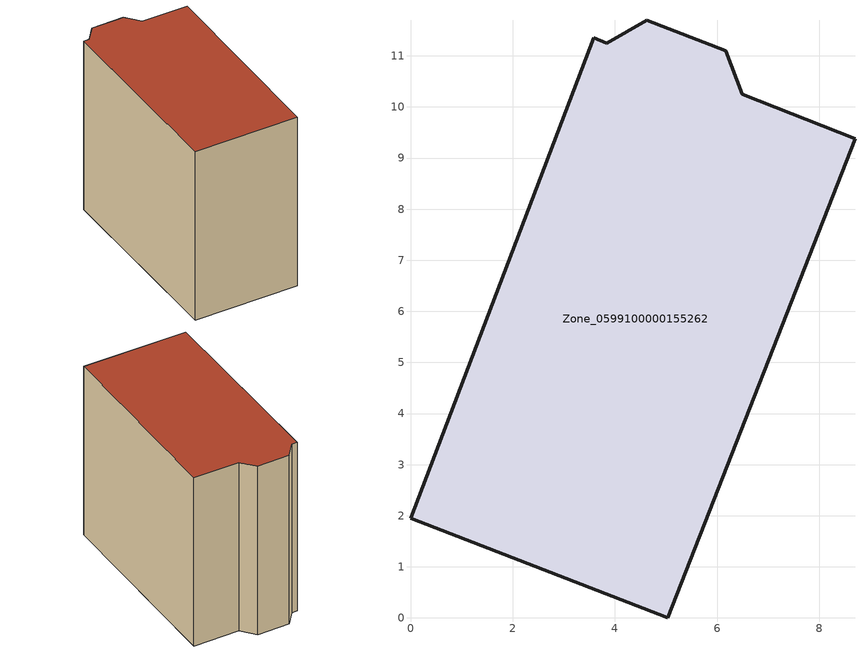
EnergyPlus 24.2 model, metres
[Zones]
Zone_0599100000155262
 floor ground (C_G): 5.03,0 0,1.95 3.59,11.35 3.84,11.25 4.62,11.7 6.17,11.1 6.49,10.25 8.7,9.38 z0
 wall outside (C_F): 0,1.95 5.03,0 8.7,9.38 6.49,10.25 6.17,11.1 4.62,11.7 3.84,11.25 3.59,11.35 0,1.95 z0:9.49
 roof outside (C_R): 6.17,11.1 4.62,11.7 3.84,11.25 3.59,11.35 0,1.95 5.03,0 8.7,9.38 6.49,10.25 z9.49
[BUILDING]
Pand.0599100000155262: North Axis=0; Terrain=City; Loads Convergence Tolerance Value=0.04; Temperature Convergence Tolerance Value=0.4; Solar Distribution=FullExterior; Maximum Number of Warmup Days=25; Minimum Number of Warmup Days=1
[Site:Location]
Rotterdam.The.Hague.AP_ZH_NLD Design_Conditions: Latitude=51.96; Longitude=4.45; Time Zone=1; Elevation=-4.5
[SITE:GROUNDTEMPERATURE:BUILDINGSURFACE]
18, 18, 18, 18, 18, 18, 18, 18, 18, 18, 18, 18
[MATERIAL] Thermal Absorptance=0.9; Solar Absorptance=0.7; Visible Absorptance=0.7
Name | Roughness | Thickness | Conductivity | Density | Specific Heat
G.TI.1946 | MediumSmooth | 0.15 | 1 | 540 | 1210
F.TI.1946 | Rough | 0.3 | 0.857143 | 1920 | 840
R.TI.1946 | MediumRough | 0.2 | 0.1 | 1500 | 1000
[CONSTRUCTION]
C_G: G.TI.1946
C_F: F.TI.1946
C_R: R.TI.1946
[ZONE]
Zone_0599100000155262: Type=1; Multiplier=1; Ceiling Height=Autocalculate; Volume=Autocalculate; Floor Area=autocalculate; Part of Total Floor Area=Yes
[ZONEINFILTRATION:DESIGNFLOWRATE]
Infil_Zone_0599100000155262: Zone or ZoneList or Space or SpaceList=Zone_0599100000155262; Schedule=AlwaysOn; Design Flow Rate Calculation Method=Flow/Area; Flow Rate per Floor Area=0.003; Constant Term Coefficient=1; Temperature Term Coefficient=0; Velocity Term Coefficient=0; Velocity Squared Term Coefficient=0
[HVACTEMPLATE:ZONE:IDEALLOADSAIRSYSTEM]
Zone_0599100000155262: Maximum Heating Supply Air Temperature=50; Minimum Cooling Supply Air Temperature=13; Maximum Heating Supply Air Humidity Ratio=0.0156; Minimum Cooling Supply Air Humidity Ratio=0.0077; Heating Limit=NoLimit; Cooling Limit=NoLimit; Dehumidification Control Type=ConstantSensibleHeatRatio; Cooling Sensible Heat Ratio=0.7; Dehumidification Setpoint=60; Humidification Control Type=None; Humidification Setpoint=30; Outdoor Air Method=None; Outdoor Air Flow Rate per Person=0.00944; Outdoor Air Flow Rate per Zone Floor Area=0; Outdoor Air Flow Rate per Zone=0; Demand Controlled Ventilation Type=None; Outdoor Air Economizer Type=NoEconomizer; Heat Recovery Type=None; Sensible Heat Recovery Effectiveness=0.7; Latent Heat Recovery Effectiveness=0.65
[ZONECONTROL:THERMOSTAT]
ThermostatControl_Zone_0599100000155262: Zone or ZoneList=Zone_0599100000155262; Control Type Schedule=DualSetpointControlType; Control 1=Thermostat_Zone_0599100000155262; Temperature Difference Between Cutout And Setpoint=0
[THERMOSTATSETPOINT:DUALSETPOINT]
Thermostat_Zone_0599100000155262: Heating Setpoint Temperature Schedule=HeatingSetpoint_Zone_0599100000155262; Cooling Setpoint Temperature Schedule=CoolingSetpoint_Zone_0599100000155262
[SCHEDULE:COMPACT]
HeatingSetpoint_Zone_0599100000155262: Through: 12/31, For: AllDays, Until: 24:00, 21
CoolingSetpoint_Zone_0599100000155262: Through: 12/31, For: AllDays, Until: 24:00, 24
DualSetpointControlType: Through: 12/31, For: AllDays, Until: 24:00, 4
AlwaysOn: Through: 12/31, For: AllDays, Until: 24:00, 1
